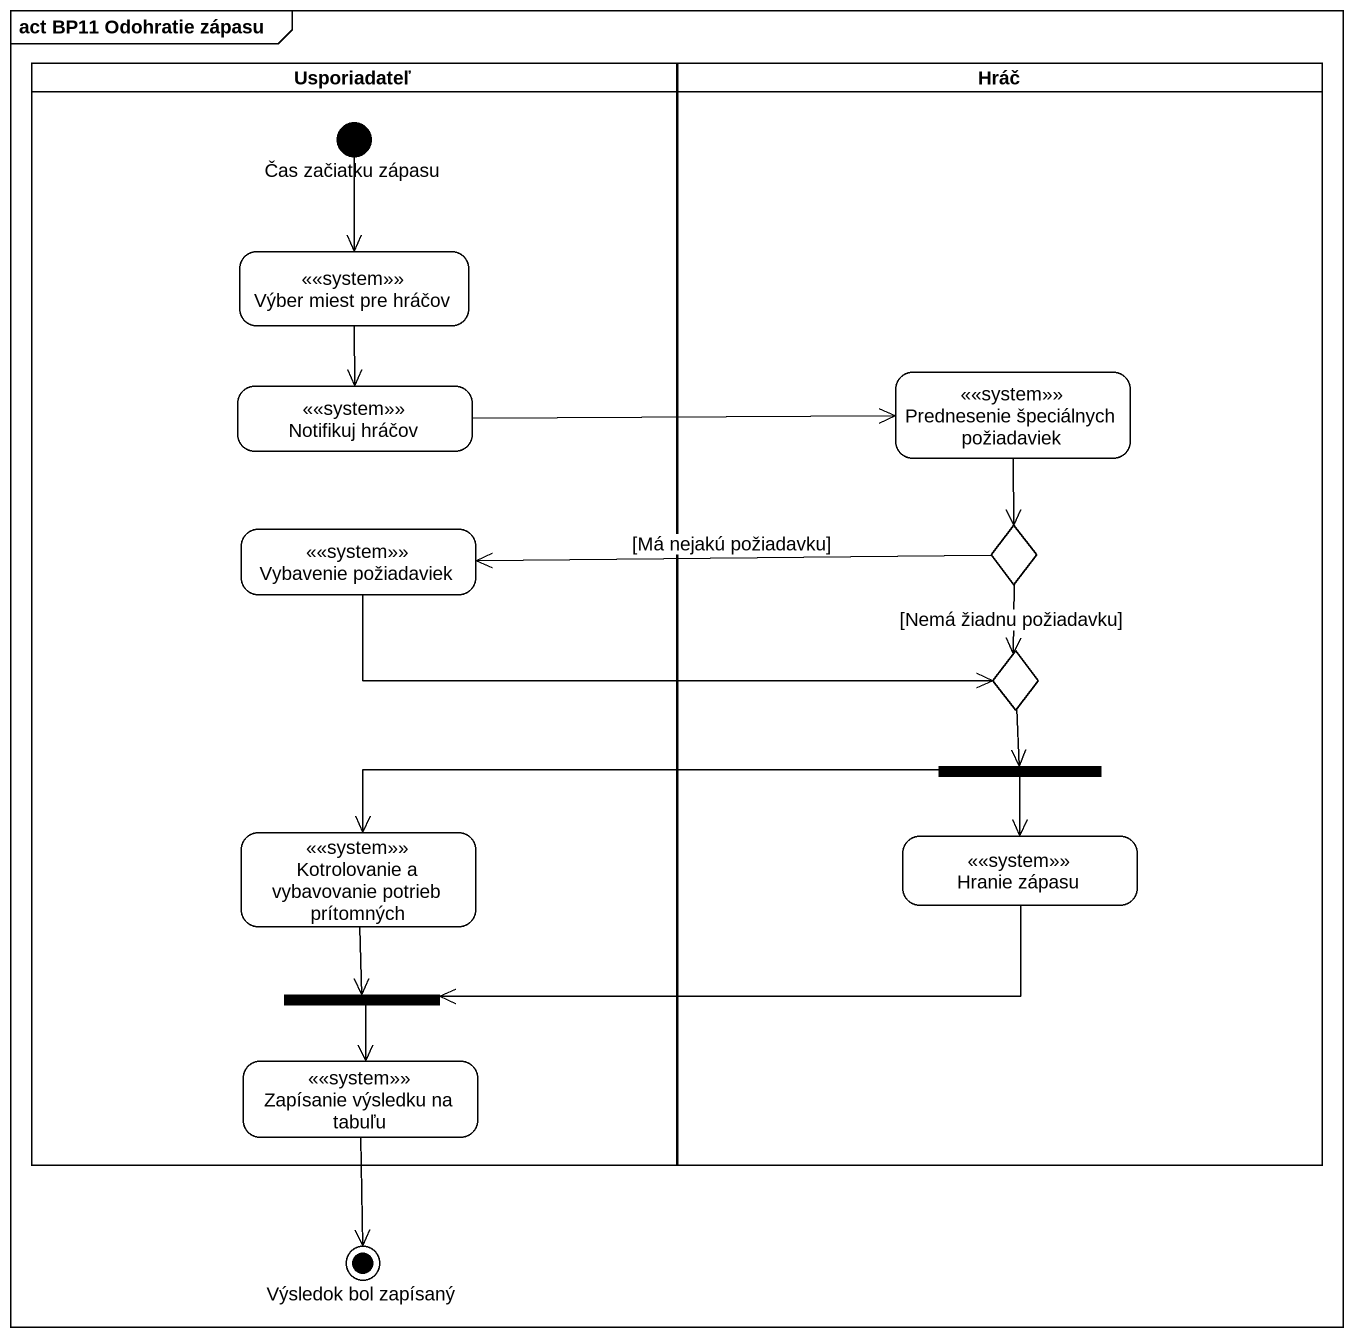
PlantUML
@startuml
mainframe act BP11 Odohratie zápasu
hide empty description
state Usporiadateľ <<partition>> {
  state "Čas začiatku zápasu" as Čas_začiatku_zápasu <<start>>
  state "Výber miest pre hráčov" as Výber_miest_pre_hráčov <<system>>
  state "Notifikuj hráčov" as Notifikuj_hráčov <<system>>
  state "Vybavenie požiadaviek" as Vybavenie_požiadaviek <<system>>
  state "Kotrolovanie a vybavovanie potrieb prítomných" as Kotrolovanie_a_vybavovanie <<system>>
  state fork2 <<join>>
  state "Zapísanie výsledku na tabuľu" as Zapísanie_výsledku_na_tabuľu <<system>>
}
state Hráč <<partition>> {
  state "Prednesenie špeciálnych požiadaviek" as Prednesenie_špeciálnych <<system>>
  state choice1 <<choice>>
  state choice2 <<choice>>
  state fork1 <<fork>>
  state "Hranie zápasu" as Hranie_zápasu <<system>>
}
state "Výsledok bol zapísaný" as Výsledok_bol_zapísaný <<end>>
Čas_začiatku_zápasu --> Výber_miest_pre_hráčov
Výber_miest_pre_hráčov --> Notifikuj_hráčov
Notifikuj_hráčov -right-> Prednesenie_špeciálnych
Prednesenie_špeciálnych --> choice1
Vybavenie_požiadaviek -right-> choice2
choice1 -left-> Vybavenie_požiadaviek : [Má nejakú požiadavku]
choice1 --> choice2 : [Nemá žiadnu požiadavku]
choice2 --> fork1
fork1 -left-> Kotrolovanie_a_vybavovanie
fork1 --> Hranie_zápasu
Kotrolovanie_a_vybavovanie --> fork2
Hranie_zápasu -left-> fork2
fork2 --> Zapísanie_výsledku_na_tabuľu
Zapísanie_výsledku_na_tabuľu --> Výsledok_bol_zapísaný
@enduml
